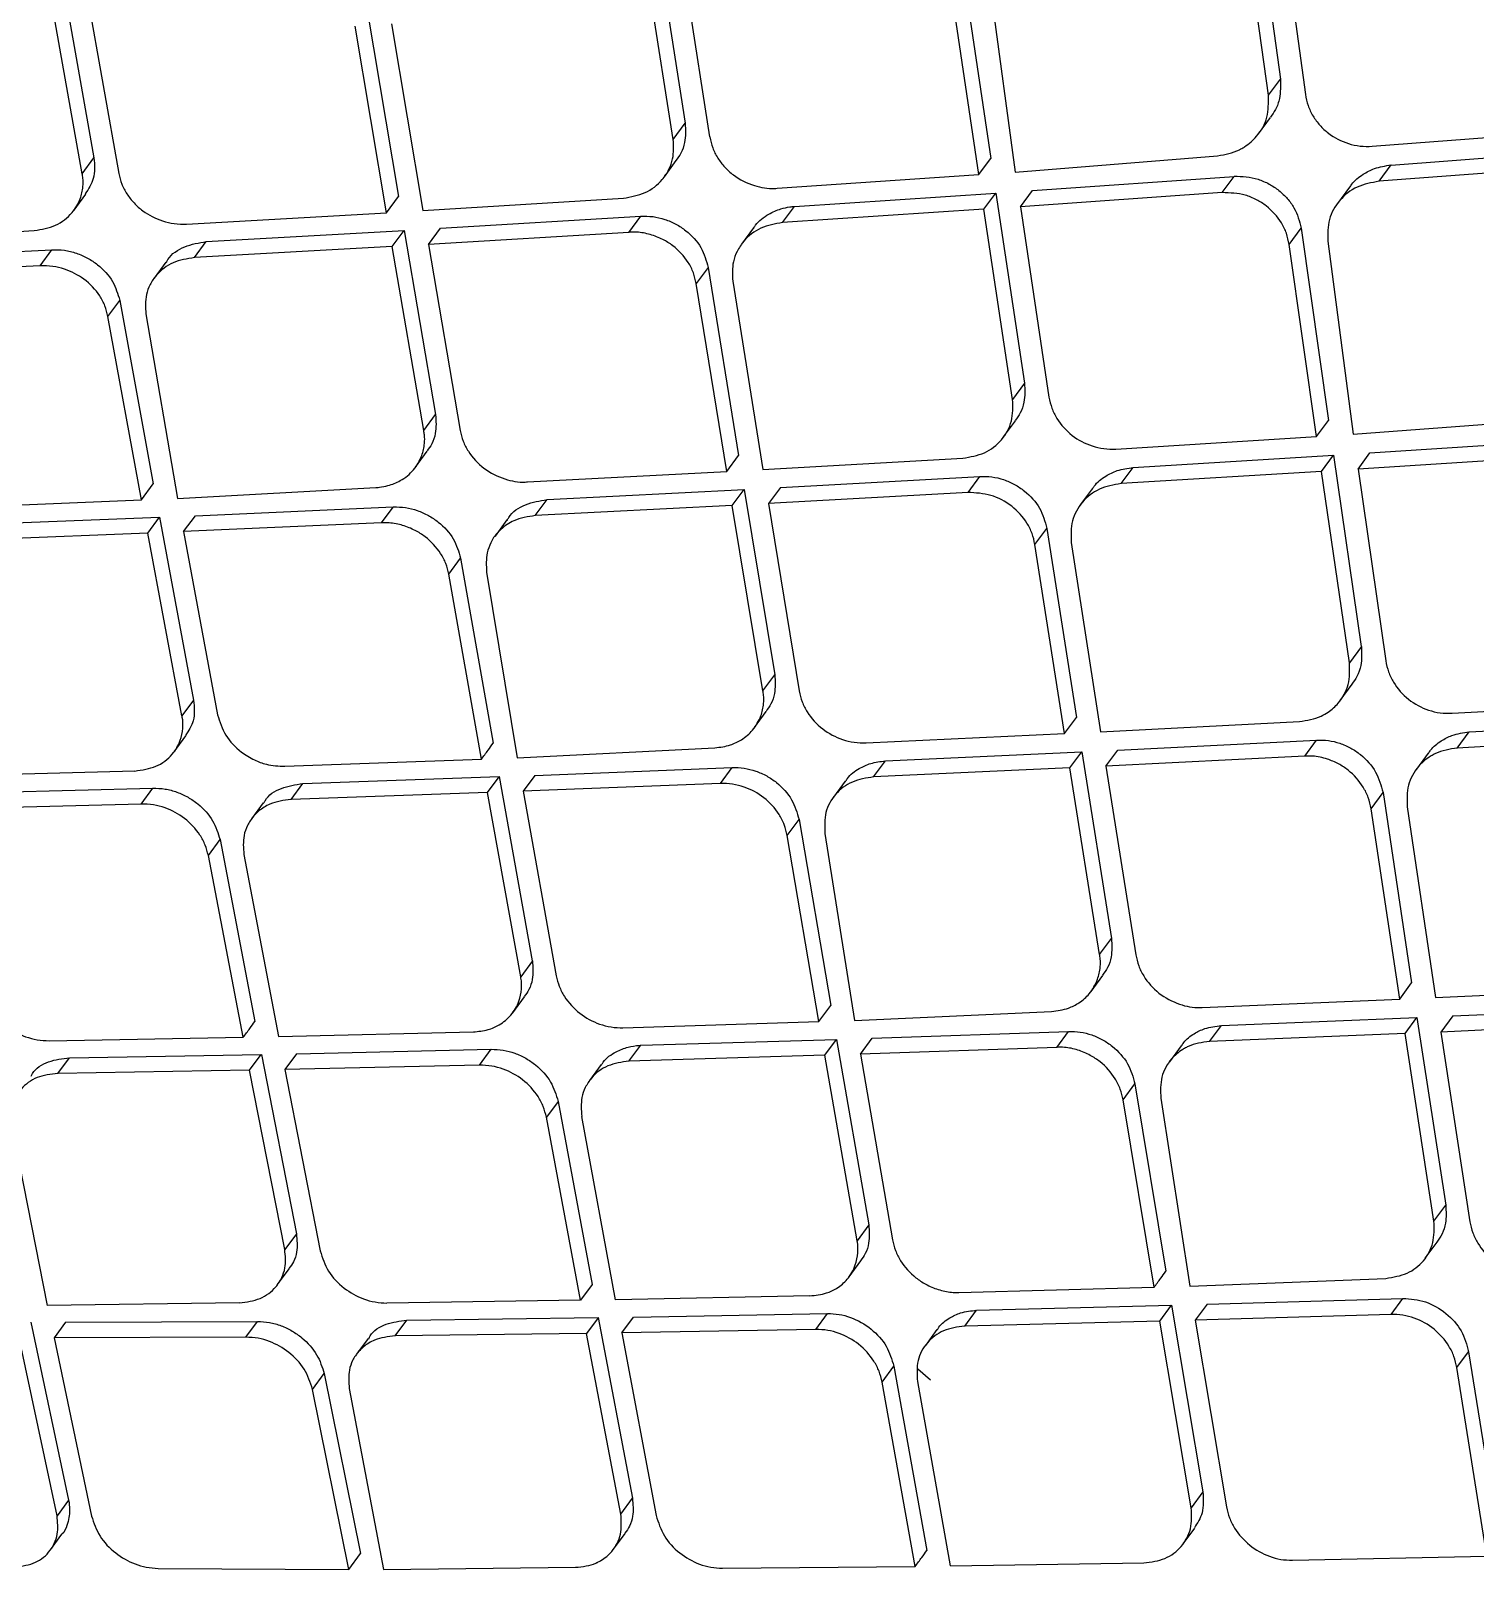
# Model space of a CAD drawing. Extents: x 832 to 912, y 781 to 934.
# Drawn here: x 897.055 to 898.259, y 878.246 to 879.532 of the extents above; entities that cross this region are included whole.
import ezdxf

# ---------------------------------------------------------------- set-up
doc = ezdxf.new("R2010")
doc.units = 0
doc.header["$MEASUREMENT"] = 0
doc.layers.add('1', color=4, linetype='Continuous')

# ---------------------------------------------------------------- blocks, each defined once
blk = doc.blocks.new('2026 SOVEREIGN HL')
at = {"layer": '1', "color": 3, "linetype": 'Continuous', "lineweight": 25}
for p, q in [((66.3458, 82.5562), (66.3677, 82.3967)), ((66.3577, 82.3831), (66.3358, 82.5425)), ((66.3666, 82.5451), (66.3886, 82.3839)), ((65.8468, 82.5174), (65.8715, 82.3598)), ((65.892, 82.3484), (65.8675, 82.5061)), ((65.8615, 82.3464), (65.8368, 82.5039)), ((65.3514, 82.4835), (65.3785, 82.3311)), ((66.1027, 82.4897), (66.1262, 82.3305)), ((66.1249, 82.479), (66.1467, 82.3191)), ((65.3687, 82.3177), (65.3415, 82.4701)), ((65.3719, 82.472), (65.3992, 82.3179)), ((66.1162, 82.317), (66.0927, 82.4761)), ((65.6062, 82.4542), (65.6323, 82.2987)), ((65.6224, 82.2853), (65.5963, 82.4408)), ((65.6267, 82.4428), (65.6527, 82.2871)), ((66.3577, 82.3831), (66.3677, 82.3967)), ((66.3496, 82.3511), (66.3596, 82.3647)), ((65.8615, 82.3464), (65.8715, 82.3598)), ((66.4443, 82.3406), (66.6134, 82.3535)), ((66.46, 82.325), (66.6273, 82.3376)), ((65.3687, 82.3177), (65.3785, 82.3311)), ((65.8541, 82.3152), (65.864, 82.3287)), ((66.1467, 82.3191), (66.3154, 82.3327)), ((66.45, 82.3115), (66.46, 82.3251)), ((66.6173, 82.324), (66.45, 82.3115)), ((65.9482, 82.3057), (66.1162, 82.317)), ((66.161, 82.3038), (66.3293, 82.3155)), ((66.3193, 82.302), (66.3293, 82.3155)), ((65.3619, 82.2874), (65.3717, 82.3008)), ((65.6224, 82.2853), (65.6323, 82.2987)), ((65.9626, 82.2905), (66.1305, 82.3017)), ((66.1205, 82.2882), (66.1304, 82.3017)), ((66.1305, 82.3017), (66.1544, 82.1432)), ((66.151, 82.2903), (66.161, 82.3038)), ((66.3193, 82.302), (66.151, 82.2903)), ((66.4253, 82.3065), (66.4153, 82.2929)), ((65.4557, 82.2757), (65.6224, 82.2853)), ((65.6527, 82.2871), (65.8199, 82.2974)), ((65.9527, 82.2771), (65.9626, 82.2905)), ((66.1205, 82.2882), (65.9527, 82.2771)), ((66.1445, 82.1297), (66.1205, 82.2882)), ((66.151, 82.2903), (66.1748, 82.1316)), ((65.6674, 82.2723), (65.8344, 82.2824)), ((65.8245, 82.2689), (65.8344, 82.2824)), ((65.9284, 82.2727), (65.9185, 82.2592)), ((65.1628, 82.2606), (65.3287, 82.2704)), ((65.4623, 82.2479), (65.4721, 82.2612)), ((65.4721, 82.2612), (65.6371, 82.2705)), ((65.6272, 82.2571), (65.6371, 82.2705)), ((65.6371, 82.2705), (65.6634, 82.117)), ((65.6575, 82.2589), (65.6674, 82.2723)), ((65.8245, 82.2689), (65.6575, 82.2589)), ((66.3751, 82.2587), (66.3851, 82.2723)), ((66.3851, 82.2723), (66.4079, 82.1122)), ((66.4072, 82.2615), (66.4283, 82.1006)), ((65.1779, 82.2464), (65.3435, 82.2544)), ((65.3336, 82.2411), (65.3435, 82.2544)), ((65.6272, 82.2571), (65.4623, 82.2479)), ((65.6535, 82.1037), (65.6272, 82.2571)), ((65.6575, 82.2589), (65.6839, 82.1037)), ((66.3979, 82.0987), (66.3751, 82.2587)), ((65.3336, 82.2411), (65.1681, 82.2331)), ((65.4385, 82.2441), (65.4287, 82.2308)), ((65.8906, 82.2396), (65.8807, 82.2262)), ((65.8906, 82.2396), (65.916, 82.083)), ((65.9061, 82.0697), (65.8807, 82.2262)), ((65.9111, 82.2281), (65.9363, 82.0713)), ((65.3902, 82.1989), (65.4, 82.2122)), ((65.4, 82.2122), (65.428, 82.0592)), ((65.4182, 82.0459), (65.3902, 82.1989)), ((65.4218, 82.2009), (65.4481, 82.0472)), ((66.1544, 82.1432), (66.1445, 82.1297)), ((65.6535, 82.1037), (65.6634, 82.117)), ((66.1369, 82.0984), (66.1469, 82.1119)), ((66.3979, 82.0987), (66.4079, 82.1122)), ((66.4283, 82.1006), (66.5963, 82.1132)), ((66.2306, 82.0883), (66.3979, 82.0987)), ((66.4424, 82.0851), (66.61, 82.0959)), ((65.6466, 82.0732), (65.6564, 82.0865)), ((65.9061, 82.0697), (65.916, 82.083)), ((65.9363, 82.0713), (66.1029, 82.0807)), ((66.2449, 82.073), (66.412, 82.0832)), ((66.4021, 82.0697), (66.412, 82.0832)), ((66.412, 82.0832), (66.4352, 81.9237)), ((66.4325, 82.0716), (66.4424, 82.0851)), ((66.6001, 82.0824), (66.4325, 82.0716)), ((65.7401, 82.061), (65.9061, 82.0697)), ((66.2349, 82.0595), (66.2449, 82.073)), ((66.4021, 82.0697), (66.2349, 82.0595)), ((66.4253, 81.9102), (66.4021, 82.0697)), ((66.4325, 82.0716), (66.4556, 81.9119)), ((65.4182, 82.0459), (65.428, 82.0592)), ((65.4482, 82.0472), (65.6135, 82.0562)), ((65.7563, 82.0462), (65.9206, 82.0546)), ((65.9107, 82.0413), (65.9206, 82.0546)), ((65.9206, 82.0546), (65.9461, 81.9001)), ((65.9508, 82.0563), (65.9409, 82.0429)), ((65.9508, 82.0563), (66.1172, 82.0655)), ((66.1073, 82.0521), (66.1172, 82.0655)), ((66.2107, 82.0552), (66.2008, 82.0418)), ((65.2537, 82.0393), (65.4182, 82.0459)), ((65.7465, 82.0329), (65.7563, 82.0462)), ((65.9107, 82.0413), (65.7465, 82.0329)), ((65.9363, 81.8868), (65.9107, 82.0413)), ((66.1073, 82.0521), (65.9409, 82.0429)), ((65.9409, 82.0429), (65.9666, 81.8867)), ((65.2688, 82.0251), (65.4332, 82.0315)), ((65.4234, 82.0182), (65.4331, 82.0315)), ((65.4332, 82.0315), (65.4616, 81.8791)), ((65.4533, 82.0195), (65.4631, 82.0327)), ((65.4631, 82.0327), (65.6281, 82.0401)), ((65.6182, 82.0267), (65.6281, 82.04)), ((65.7227, 82.0292), (65.7129, 82.0158)), ((65.4233, 82.0182), (65.259, 82.0118)), ((65.4518, 81.8659), (65.4233, 82.0182)), ((65.6182, 82.0267), (65.4533, 82.0195)), ((65.4533, 82.0195), (65.4816, 81.8669)), ((66.1631, 82.0088), (66.173, 82.0222)), ((66.173, 82.0222), (66.1976, 81.8646)), ((66.1877, 81.8512), (66.1631, 82.0088)), ((66.1933, 82.0105), (66.2178, 81.8527)), ((65.6744, 81.984), (65.6842, 81.9973)), ((65.6842, 81.9973), (65.7114, 81.8432)), ((65.7016, 81.8299), (65.6744, 81.984)), ((65.7059, 81.9858), (65.7314, 81.8311)), ((66.4353, 81.9237), (66.4253, 81.9102)), ((65.9363, 81.8868), (65.9461, 81.9001)), ((66.4177, 81.8788), (66.4276, 81.8923)), ((65.4616, 81.8791), (65.4518, 81.8659)), ((66.5109, 81.8681), (66.6775, 81.8776)), ((65.9293, 81.8562), (65.9391, 81.8695)), ((66.1877, 81.8512), (66.1976, 81.8646)), ((66.2178, 81.8527), (66.3837, 81.8612)), ((66.5251, 81.8526), (66.6915, 81.8619)), ((65.4454, 81.8361), (65.4552, 81.8493)), ((66.0223, 81.8434), (66.1877, 81.8512)), ((66.5151, 81.8391), (66.5251, 81.8526)), ((66.6816, 81.8484), (66.5151, 81.8391)), ((65.7315, 81.8311), (65.8962, 81.8393)), ((66.0384, 81.8284), (66.2021, 81.836)), ((66.1922, 81.8226), (66.2021, 81.836)), ((66.2021, 81.836), (66.2269, 81.6805)), ((66.2223, 81.8241), (66.2321, 81.8375)), ((66.2322, 81.8375), (66.3979, 81.8458)), ((66.388, 81.8324), (66.3979, 81.8458)), ((65.5376, 81.824), (65.7016, 81.8299)), ((65.7462, 81.8164), (65.9106, 81.8229)), ((65.9008, 81.8096), (65.9106, 81.8229)), ((66.0286, 81.8151), (66.0384, 81.8284)), ((66.1922, 81.8226), (66.0286, 81.8151)), ((66.217, 81.6672), (66.1922, 81.8226)), ((66.388, 81.8324), (66.2223, 81.8241)), ((66.2223, 81.8241), (66.2472, 81.6669)), ((66.491, 81.8349), (66.4811, 81.8215)), ((65.4125, 81.82), (65.2496, 81.8155)), ((65.5428, 81.7963), (65.5526, 81.8096)), ((65.5526, 81.8096), (65.7164, 81.8153)), ((65.7066, 81.802), (65.7164, 81.8152)), ((65.7164, 81.8153), (65.744, 81.6618)), ((65.7462, 81.8164), (65.7364, 81.8031)), ((65.9008, 81.8096), (65.7364, 81.8031)), ((66.0049, 81.8115), (65.9951, 81.7982)), ((65.2648, 81.8014), (65.4276, 81.8057)), ((65.4178, 81.7925), (65.4276, 81.8057)), ((65.7066, 81.802), (65.5428, 81.7963)), ((65.7343, 81.6485), (65.7066, 81.802)), ((65.7364, 81.8031), (65.7639, 81.6494)), ((66.4434, 81.7886), (66.4533, 81.802)), ((66.4533, 81.802), (66.4771, 81.6434)), ((65.4178, 81.7925), (65.255, 81.7882)), ((65.5196, 81.7934), (65.5099, 81.7802)), ((66.4673, 81.63), (66.4434, 81.7886)), ((66.4735, 81.7901), (66.4972, 81.6313)), ((65.9566, 81.7663), (65.9664, 81.7796)), ((65.9664, 81.7796), (65.9928, 81.6245)), ((65.4739, 81.7496), (65.4836, 81.7628)), ((65.4836, 81.7628), (65.5127, 81.6113)), ((65.983, 81.6112), (65.9566, 81.7663)), ((65.988, 81.768), (66.0127, 81.6122)), ((65.503, 81.5981), (65.4739, 81.7496)), ((65.5035, 81.7504), (65.5324, 81.5987)), ((66.217, 81.6672), (66.2269, 81.6805)), ((65.7441, 81.6618), (65.7343, 81.6485)), ((66.2099, 81.6364), (66.2197, 81.6497)), ((66.4673, 81.63), (66.4771, 81.6434)), ((65.7277, 81.6186), (65.7375, 81.6318)), ((66.3025, 81.623), (66.4673, 81.63)), ((66.4972, 81.6313), (66.6625, 81.6389)), ((65.983, 81.6112), (65.9928, 81.6245)), ((66.0127, 81.6122), (66.1769, 81.6196)), ((66.5115, 81.6159), (66.6766, 81.6233)), ((65.8196, 81.606), (65.983, 81.6112)), ((66.3086, 81.5946), (66.3185, 81.6079)), ((66.3185, 81.6079), (66.4815, 81.6146)), ((66.4717, 81.6013), (66.4815, 81.6146)), ((66.4815, 81.6146), (66.5056, 81.4582)), ((66.5115, 81.6159), (66.5016, 81.6025)), ((66.6667, 81.6099), (66.5016, 81.6025)), ((65.3412, 81.5952), (65.503, 81.5981)), ((65.5324, 81.5987), (65.6949, 81.6026)), ((65.8246, 81.5782), (65.8344, 81.5914)), ((65.8344, 81.5914), (65.9977, 81.5963)), ((65.9879, 81.5831), (65.9977, 81.5963)), ((65.9977, 81.5963), (66.0246, 81.4418)), ((66.0176, 81.584), (66.0274, 81.5973)), ((66.0274, 81.5973), (66.1912, 81.603)), ((66.1814, 81.5897), (66.1912, 81.603)), ((66.285, 81.591), (66.2752, 81.5777)), ((66.4717, 81.6013), (66.3086, 81.5946)), ((66.4958, 81.4448), (66.4717, 81.6013)), ((66.5016, 81.6025), (66.5258, 81.4444)), ((65.3483, 81.568), (65.358, 81.5811)), ((65.358, 81.5811), (65.5181, 81.5838)), ((65.5083, 81.5706), (65.518, 81.5838)), ((65.5181, 81.5838), (65.5473, 81.4344)), ((65.5475, 81.5844), (65.5377, 81.5712)), ((65.5475, 81.5844), (65.7098, 81.5881)), ((65.7, 81.5749), (65.7098, 81.5881)), ((65.9879, 81.5831), (65.8246, 81.5781)), ((66.0148, 81.4286), (65.9879, 81.5831)), ((66.1814, 81.5897), (66.0176, 81.584)), ((66.0176, 81.584), (66.0443, 81.4293)), ((65.5083, 81.5706), (65.3483, 81.568)), ((65.5376, 81.4212), (65.5083, 81.5706)), ((65.7, 81.5749), (65.5377, 81.5712)), ((65.5377, 81.5712), (65.5671, 81.4201)), ((65.8015, 81.5753), (65.7917, 81.562)), ((66.2367, 81.5459), (66.2465, 81.5592)), ((66.2465, 81.5592), (66.2723, 81.4031)), ((65.7655, 81.5447), (65.7557, 81.5314)), ((65.7655, 81.5447), (65.7938, 81.3921)), ((66.2625, 81.3898), (66.2367, 81.5459)), ((66.268, 81.5474), (66.2921, 81.3906)), ((65.7841, 81.3789), (65.7557, 81.5314)), ((65.8134, 81.3794), (65.7852, 81.5322)), ((65.3101, 81.5242), (65.3395, 81.3746)), ((66.4958, 81.4448), (66.5056, 81.4582)), ((66.0246, 81.4418), (66.0148, 81.4286)), ((65.5473, 81.4344), (65.5376, 81.4212)), ((66.4885, 81.4139), (66.4984, 81.4273)), ((66.0082, 81.3985), (66.0179, 81.4118)), ((65.5316, 81.392), (65.5413, 81.4052)), ((65.7938, 81.3921), (65.7841, 81.3789)), ((66.0996, 81.3854), (66.2625, 81.3898)), ((66.2921, 81.3906), (66.4557, 81.3972)), ((65.4999, 81.3769), (65.3395, 81.3746)), ((65.7841, 81.3789), (65.6228, 81.3766)), ((65.9754, 81.3826), (65.8134, 81.3794)), ((66.1143, 81.3706), (66.277, 81.3748)), ((66.2672, 81.3615), (66.277, 81.3748)), ((66.277, 81.3748), (66.3032, 81.2193)), ((66.3066, 81.3756), (66.2968, 81.3623)), ((66.3066, 81.3756), (66.4698, 81.3805)), ((66.46, 81.3672), (66.4698, 81.3805)), ((65.3259, 81.3607), (65.3574, 81.2124)), ((65.3549, 81.3607), (65.3452, 81.3476)), ((65.3549, 81.3607), (65.5149, 81.3613)), ((65.5052, 81.3482), (65.5149, 81.3613)), ((65.6297, 81.3492), (65.6394, 81.3624)), ((65.6394, 81.3624), (65.799, 81.3645)), ((65.799, 81.3644), (65.7892, 81.3513)), ((65.799, 81.3645), (65.8275, 81.214)), ((65.8186, 81.3517), (65.8283, 81.3649)), ((65.8283, 81.3649), (65.9901, 81.3679)), ((65.9804, 81.3547), (65.9901, 81.3679)), ((66.1045, 81.3574), (66.1143, 81.3706)), ((66.2672, 81.3615), (66.1045, 81.3574)), ((66.2934, 81.2061), (66.2672, 81.3615)), ((66.46, 81.3672), (66.2968, 81.3623)), ((66.2968, 81.3623), (66.3228, 81.2067)), ((65.3477, 81.1993), (65.3162, 81.3476)), ((65.5052, 81.3482), (65.3452, 81.3476)), ((65.3452, 81.3476), (65.3765, 81.1991)), ((65.6072, 81.3472), (65.5974, 81.334)), ((65.7892, 81.3513), (65.6297, 81.3492)), ((65.8178, 81.2008), (65.7892, 81.3513)), ((65.9804, 81.3547), (65.8186, 81.3517)), ((65.8186, 81.3517), (65.8472, 81.1996)), ((66.0814, 81.3546), (66.0717, 81.3413)), ((66.5149, 81.3228), (66.5247, 81.3361)), ((66.5247, 81.3361), (66.5498, 81.1791)), ((66.0357, 81.3107), (66.0454, 81.3239)), ((66.0454, 81.324), (66.073, 81.1704)), ((66.0759, 81.3123), (66.0654, 81.3216)), ((66.54, 81.1658), (66.5149, 81.3228)), ((65.5608, 81.3046), (65.5705, 81.3178)), ((65.5705, 81.3178), (65.6008, 81.1679)), ((66.0633, 81.1572), (66.0357, 81.3107)), ((66.0651, 81.3113), (66.0925, 81.1576)), ((65.5911, 81.1547), (65.5608, 81.3046)), ((65.5914, 81.3053), (65.62, 81.1547)), ((66.3032, 81.2193), (66.2934, 81.2061)), ((65.3574, 81.2124), (65.3477, 81.1993)), ((65.8178, 81.2008), (65.8275, 81.214)), ((65.3422, 81.1709), (65.3518, 81.1839)), ((65.8117, 81.1715), (65.8214, 81.1846)), ((66.2867, 81.1759), (66.2964, 81.1891)), ((65.5911, 81.1547), (65.6008, 81.1679)), ((65.432, 81.1555), (65.5911, 81.1547)), ((65.62, 81.1547), (65.78, 81.1564)), ((65.9025, 81.1557), (66.0633, 81.1572)), ((66.0926, 81.1576), (66.2539, 81.16)), ((66.3778, 81.1623), (66.54, 81.1658))]:
    blk.add_line(p, q, dxfattribs=at)
at = {"layer": '1', "color": 3, "linetype": 'Continuous', "lineweight": 25, "flags": 128}
blk.add_lwpolyline([(66.1162, 82.317), (66.1218, 82.3246), (66.1262, 82.3305)], dxfattribs=at)
at = {"layer": '1', "color": 3, "linetype": 'Continuous', "lineweight": 25}
for points, knots in [([(72.0225, 81.3356), (71.9676, 81.4081), (71.8657, 81.5427), (71.7201, 81.7262), (71.5966, 81.8783), (71.4942, 82.0017), (71.3249, 82.2023), (70.985, 82.5905), (70.4701, 83.1319), (69.8518, 83.7189), (69.2624, 84.2273), (68.6837, 84.684), (68.1205, 85.0927), (67.6494, 85.4062), (67.2813, 85.636), (67.0299, 85.7869), (66.8313, 85.9017), (66.6752, 85.9894), (66.5445, 86.0616), (66.3825, 86.1489), (66.1886, 86.2504), (65.9619, 86.3657), (65.7985, 86.4444), (65.7113, 86.4864)], [0, 0, 0, 0, 0.033203, 0.061622, 0.085457, 0.10469, 0.120113, 0.181265, 0.29293, 0.39255, 0.492182, 0.576755, 0.661373, 0.745915, 0.78311, 0.819609, 0.85283, 0.866766, 0.884898, 0.907264, 0.933868, 0.964715, 1, 1, 1, 1]), ([(65.6779, 86.4083), (65.9228, 86.2873), (66.4119, 86.0456), (67.1217, 85.6384), (67.8121, 85.1998), (68.4808, 84.7278), (69.0908, 84.2531), (69.6452, 83.783), (70.1473, 83.3224), (70.6314, 82.8419), (71.0955, 82.3413), (71.5413, 81.8236), (71.8195, 81.4633), (71.9586, 81.283)], [0, 0, 0, 0, 0.100069, 0.199912, 0.299747, 0.399786, 0.499826, 0.583023, 0.66622, 0.749552, 0.833045, 0.916507, 1, 1, 1, 1]), ([(65.5304, 85.7529), (65.7615, 85.6506), (66.2239, 85.446), (66.8968, 85.0959), (67.549, 84.7121), (68.1754, 84.2924), (68.7748, 83.8381), (69.3443, 83.3454), (69.8851, 82.8172), (70.3955, 82.2566), (70.878, 81.6702), (71.1725, 81.2589), (71.3199, 81.0533)], [0, 0, 0, 0, 0.100262, 0.200594, 0.300842, 0.400493, 0.499762, 0.599107, 0.699009, 0.799378, 0.89967, 1, 1, 1, 1]), ([(65.474, 85.1779), (65.4888, 85.1713), (65.5277, 85.1541), (65.5986, 85.1228), (65.6809, 85.0865), (65.7614, 85.0504), (65.83, 85.0191), (65.8948, 84.9888), (65.96, 84.9577), (66.078, 84.9007), (66.2452, 84.8176), (66.5155, 84.6772), (66.8377, 84.499), (67.2302, 84.2645), (67.635, 84.0024), (68.048, 83.7089), (68.4816, 83.3709), (68.934, 82.9798), (69.3999, 82.5304), (69.794, 82.1079), (70.1234, 81.7241), (70.3236, 81.4749), (70.4509, 81.31), (70.5097, 81.2328), (70.5681, 81.1547), (70.6242, 81.0787), (70.6812, 81.0002), (70.7362, 80.9226), (70.7743, 80.8687), (70.7919, 80.8437)], [0, 0, 0, 0, 0.0070152, 0.0183636, 0.033423, 0.0458503, 0.0564362, 0.0659722, 0.0767348, 0.0876128, 0.1225499, 0.1573384, 0.2190687, 0.2814672, 0.3546837, 0.4272196, 0.5001154, 0.5918222, 0.6850475, 0.7791456, 0.8408839, 0.9031277, 0.9169637, 0.9307216, 0.9450038, 0.9589914, 0.971501, 0.9868277, 1, 1, 1, 1]), ([(65.4668, 85.1624), (65.6788, 85.0677), (66.1027, 84.8784), (66.7183, 84.5522), (67.3155, 84.1964), (67.8904, 83.8089), (68.4389, 83.3883), (68.9609, 82.9354), (69.4568, 82.4506), (69.9258, 81.9368), (70.3703, 81.3995), (70.6419, 81.0224), (70.7778, 80.8338)], [0, 0, 0, 0, 0.100345, 0.2005899, 0.3009059, 0.4007551, 0.5000921, 0.5993814, 0.6990683, 0.7993487, 0.8996589, 1, 1, 1, 1]), ([(65.3862, 84.3949), (65.6142, 84.2867), (66.0703, 84.0704), (66.7267, 83.692), (67.3592, 83.2754), (67.9625, 82.8167), (68.5331, 82.3177), (69.0688, 81.7813), (69.5722, 81.2139), (69.8766, 80.8106), (70.0288, 80.609)], [0, 0, 0, 0, 0.125001, 0.250001, 0.375003, 0.499997, 0.624991, 0.749994, 0.874996, 1, 1, 1, 1]), ([(61.3533, 82.7876), (61.4809, 82.6836), (61.7413, 82.4714), (62.1237, 82.1604), (62.4895, 81.8632), (62.8226, 81.5926), (63.1215, 81.3499), (63.3865, 81.1347), (63.6181, 80.9467), (63.818, 80.7843), (64.0052, 80.6322), (64.1895, 80.4824), (64.3846, 80.3237), (64.5854, 80.1603), (64.7957, 79.9891), (65.0202, 79.8062), (65.2592, 79.6114), (65.5153, 79.4025), (65.7928, 79.1761), (66.1009, 78.9244), (66.4468, 78.6418), (66.8224, 78.3345), (67.2266, 78.0038), (67.6579, 77.651), (68.1234, 77.2704), (68.6072, 76.8749), (68.9361, 76.6068), (69.0982, 76.4746)], [0, 0, 0, 0, 0.049445, 0.100866, 0.148055, 0.191016, 0.22976, 0.263698, 0.293563, 0.319356, 0.341079, 0.366002, 0.390687, 0.416599, 0.443737, 0.472101, 0.503524, 0.536326, 0.571311, 0.611051, 0.655739, 0.705377, 0.75672, 0.812473, 0.872625, 0.937195, 1, 1, 1, 1]), ([(66.3677, 82.3967), (66.3678, 82.3912), (66.3681, 82.3824), (66.3643, 82.3717), (66.3609, 82.367), (66.3594, 82.3649)], [0, 0, 0, 0, 0.477084, 0.766601, 1, 1, 1, 1]), ([(66.3154, 82.3327), (66.3218, 82.3338), (66.3282, 82.3349), (66.3337, 82.3378), (66.3342, 82.338), (66.3356, 82.3388), (66.3408, 82.3419), (66.3496, 82.3496), (66.358, 82.3644), (66.3578, 82.3769), (66.3577, 82.3831)], [0, 0, 0, 0, 0.248907, 0.251189, 0.255279, 0.268826, 0.317359, 0.499744, 0.750563, 1, 1, 1, 1]), ([(66.3886, 82.3839), (66.3892, 82.3807), (66.3904, 82.3745), (66.3947, 82.3658), (66.4004, 82.358), (66.4098, 82.3493), (66.4215, 82.3433), (66.4343, 82.3404), (66.4409, 82.3405), (66.4443, 82.3406)], [0, 0, 0, 0, 0.129, 0.255347, 0.379283, 0.5013, 0.73987, 0.867253, 1, 1, 1, 1]), ([(65.8715, 82.3598), (65.8717, 82.3544), (65.8721, 82.3457), (65.8685, 82.3353), (65.8652, 82.3308), (65.8638, 82.3288)], [0, 0, 0, 0, 0.4856777, 0.7723464, 1, 1, 1, 1]), ([(65.8199, 82.2974), (65.8262, 82.2985), (65.8387, 82.3007), (65.8512, 82.3106), (65.8581, 82.321), (65.8622, 82.3322), (65.8618, 82.3409), (65.8615, 82.3464)], [0, 0, 0, 0, 0.248983, 0.498639, 0.643792, 0.775865, 1, 1, 1, 1]), ([(65.892, 82.3484), (65.8927, 82.3454), (65.894, 82.3393), (65.8984, 82.3307), (65.9042, 82.3231), (65.9139, 82.3143), (65.9282, 82.3073), (65.9411, 82.305), (65.9475, 82.3056), (65.9482, 82.3057)], [0, 0, 0, 0, 0.127642, 0.253675, 0.378365, 0.501631, 0.750818, 0.970868, 1, 1, 1, 1]), ([(65.3785, 82.3311), (65.379, 82.3251), (65.3798, 82.3141), (65.374, 82.3051), (65.3713, 82.301)], [0, 0, 0, 0, 0.5411584, 1, 1, 1, 1]), ([(66.4255, 82.3063), (66.4261, 82.3072), (66.4289, 82.3117), (66.4359, 82.3171), (66.4469, 82.323), (66.4552, 82.3243), (66.46, 82.3251)], [0, 0, 0, 0, 0.082211, 0.399446, 0.658414, 1, 1, 1, 1]), ([(65.3287, 82.2704), (65.3349, 82.2715), (65.3472, 82.2736), (65.3602, 82.2839), (65.3672, 82.2957), (65.3695, 82.3058), (65.3696, 82.3131), (65.3689, 82.3165), (65.3687, 82.3177)], [0, 0, 0, 0, 0.249286, 0.498347, 0.695538, 0.844869, 0.946291, 1, 1, 1, 1]), ([(65.3992, 82.3179), (65.3999, 82.315), (65.4013, 82.3091), (65.4058, 82.3008), (65.4117, 82.2932), (65.4212, 82.2848), (65.4329, 82.2788), (65.4456, 82.2758), (65.4523, 82.2757), (65.4557, 82.2757)], [0, 0, 0, 0, 0.125688, 0.250941, 0.376021, 0.501081, 0.735998, 0.86444, 1, 1, 1, 1]), ([(66.3293, 82.3156), (66.3326, 82.3156), (66.3393, 82.3157), (66.3491, 82.3134), (66.3584, 82.3095), (66.3667, 82.304), (66.3737, 82.2973), (66.3813, 82.287), (66.3836, 82.2782), (66.3851, 82.2723)], [0, 0, 0, 0, 0.130655, 0.259189, 0.385894, 0.511021, 0.63484, 0.757613, 1, 1, 1, 1]), ([(66.45, 82.3115), (66.4437, 82.3103), (66.431, 82.308), (66.4164, 82.2962), (66.4071, 82.2801), (66.4072, 82.2677), (66.4072, 82.2615)], [0, 0, 0, 0, 0.249225, 0.499449, 0.750408, 1, 1, 1, 1]), ([(66.3751, 82.2587), (66.3744, 82.2619), (66.3732, 82.2681), (66.3675, 82.2796), (66.3588, 82.2894), (66.3478, 82.2964), (66.3355, 82.3015), (66.3258, 82.3018), (66.3193, 82.302)], [0, 0, 0, 0, 0.129876, 0.256609, 0.500628, 0.623815, 0.750246, 1, 1, 1, 1]), ([(65.9286, 82.2725), (65.9291, 82.2733), (65.9322, 82.2781), (65.9399, 82.2839), (65.95, 82.2884), (65.9575, 82.2901), (65.9613, 82.2904), (65.9626, 82.2905)], [0, 0, 0, 0, 0.0748512, 0.4441459, 0.7216845, 0.9070731, 1, 1, 1, 1]), ([(65.8344, 82.2824), (65.8378, 82.2824), (65.8446, 82.2824), (65.8545, 82.28), (65.8638, 82.276), (65.8748, 82.2688), (65.8858, 82.2568), (65.889, 82.2453), (65.8906, 82.2396)], [0, 0, 0, 0, 0.133372, 0.264058, 0.392243, 0.518117, 0.762458, 1, 1, 1, 1]), ([(65.9527, 82.2771), (65.9464, 82.276), (65.9339, 82.2738), (65.9214, 82.2638), (65.9146, 82.2535), (65.9104, 82.2424), (65.9108, 82.2336), (65.9111, 82.2281)], [0, 0, 0, 0, 0.249093, 0.498742, 0.642408, 0.77397, 1, 1, 1, 1]), ([(65.4389, 82.2439), (65.4393, 82.2447), (65.4423, 82.2506), (65.4538, 82.258), (65.466, 82.2602), (65.4721, 82.2612)], [0, 0, 0, 0, 0.0729877, 0.5371013, 1, 1, 1, 1]), ([(65.8807, 82.2262), (65.88, 82.2293), (65.8787, 82.2353), (65.8729, 82.2466), (65.864, 82.2563), (65.8525, 82.2635), (65.8423, 82.2674), (65.8327, 82.2693), (65.8267, 82.269), (65.8245, 82.269)], [0, 0, 0, 0, 0.128328, 0.254505, 0.500019, 0.6239, 0.767118, 0.913587, 1, 1, 1, 1]), ([(65.3435, 82.2544), (65.3469, 82.2544), (65.3538, 82.2544), (65.3639, 82.2518), (65.3733, 82.2477), (65.3842, 82.2404), (65.3951, 82.2286), (65.3984, 82.2176), (65.4, 82.2122)], [0, 0, 0, 0, 0.137087, 0.270581, 0.400537, 0.527146, 0.769489, 1, 1, 1, 1]), ([(65.4623, 82.2479), (65.4561, 82.2469), (65.4438, 82.2449), (65.4317, 82.2354), (65.4251, 82.2257), (65.421, 82.2149), (65.4215, 82.2064), (65.4218, 82.2009)], [0, 0, 0, 0, 0.249365, 0.498905, 0.638629, 0.768852, 1, 1, 1, 1]), ([(65.3902, 82.1989), (65.3894, 82.2018), (65.388, 82.2077), (65.3821, 82.2188), (65.3711, 82.2305), (65.3566, 82.2379), (65.3439, 82.241), (65.3371, 82.2411), (65.3336, 82.2411)], [0, 0, 0, 0, 0.126758, 0.252482, 0.500316, 0.732684, 0.862042, 1, 1, 1, 1]), ([(66.1544, 82.1432), (66.1546, 82.1378), (66.155, 82.1292), (66.1514, 82.1187), (66.1481, 82.1141), (66.1466, 82.112)], [0, 0, 0, 0, 0.477161, 0.765173, 1, 1, 1, 1]), ([(66.1748, 82.1316), (66.1755, 82.1285), (66.1768, 82.1224), (66.1825, 82.111), (66.1933, 82.0989), (66.2079, 82.0913), (66.2206, 82.0883), (66.2272, 82.0883), (66.2306, 82.0883)], [0, 0, 0, 0, 0.128551, 0.254868, 0.500509, 0.739472, 0.867075, 1, 1, 1, 1]), ([(66.1029, 82.0807), (66.1091, 82.0818), (66.1217, 82.0839), (66.136, 82.0954), (66.145, 82.1113), (66.1447, 82.1236), (66.1445, 82.1297)], [0, 0, 0, 0, 0.249379, 0.499466, 0.75021, 1, 1, 1, 1]), ([(65.6634, 82.117), (65.6637, 82.1116), (65.6642, 82.1032), (65.6608, 82.093), (65.6576, 82.0886), (65.6562, 82.0867)], [0, 0, 0, 0, 0.4870292, 0.7705594, 1, 1, 1, 1]), ([(65.6135, 82.0562), (65.6136, 82.0562), (65.614, 82.0563), (65.615, 82.0563), (65.6183, 82.0567), (65.6251, 82.058), (65.6353, 82.0621), (65.6455, 82.0704), (65.652, 82.0816), (65.6542, 82.0918), (65.6544, 82.099), (65.6537, 82.1025), (65.6535, 82.1037)], [0, 0, 0, 0, 0.005027, 0.013556, 0.041117, 0.138187, 0.291017, 0.499308, 0.697717, 0.847356, 0.948054, 1, 1, 1, 1]), ([(65.6839, 82.1037), (65.6846, 82.1007), (65.686, 82.0948), (65.6918, 82.0836), (65.703, 82.0714), (65.7203, 82.0628), (65.733, 82.0604), (65.7394, 82.0609), (65.7401, 82.0609)], [0, 0, 0, 0, 0.127006, 0.25298, 0.500829, 0.750393, 0.973471, 1, 1, 1, 1]), ([(66.211, 82.055), (66.2115, 82.0558), (66.2142, 82.0602), (66.2213, 82.0656), (66.2322, 82.0712), (66.2404, 82.0723), (66.2449, 82.073)], [0, 0, 0, 0, 0.07337, 0.405488, 0.67086, 1, 1, 1, 1]), ([(66.1172, 82.0655), (66.1205, 82.0655), (66.1271, 82.0655), (66.137, 82.0631), (66.1462, 82.0591), (66.1571, 82.0518), (66.1682, 82.0396), (66.1714, 82.028), (66.173, 82.0222)], [0, 0, 0, 0, 0.131139, 0.260235, 0.387491, 0.513027, 0.758633, 1, 1, 1, 1]), ([(66.2349, 82.0595), (66.2287, 82.0584), (66.2161, 82.0563), (66.2018, 82.0447), (66.1928, 82.0289), (66.1931, 82.0166), (66.1933, 82.0105)], [0, 0, 0, 0, 0.249472, 0.49958, 0.750274, 1, 1, 1, 1]), ([(65.7231, 82.0289), (65.7235, 82.0297), (65.7265, 82.0356), (65.738, 82.0431), (65.7502, 82.0452), (65.7563, 82.0462)], [0, 0, 0, 0, 0.070796, 0.536254, 1, 1, 1, 1]), ([(66.1631, 82.0088), (66.1624, 82.0119), (66.1611, 82.018), (66.1553, 82.0294), (66.1444, 82.0415), (66.1265, 82.0511), (66.1137, 82.0518), (66.1073, 82.0521)], [0, 0, 0, 0, 0.129566, 0.256318, 0.501118, 0.750042, 1, 1, 1, 1]), ([(65.6281, 82.0401), (65.6315, 82.04), (65.6382, 82.04), (65.6481, 82.0374), (65.6574, 82.0333), (65.6683, 82.026), (65.6793, 82.014), (65.6826, 82.0028), (65.6842, 81.9973)], [0, 0, 0, 0, 0.134336, 0.26585, 0.394637, 0.520838, 0.764752, 1, 1, 1, 1]), ([(65.7465, 82.0329), (65.7403, 82.0319), (65.7295, 82.0302), (65.7201, 82.0237), (65.7161, 82.0197), (65.7151, 82.0186), (65.7149, 82.0183), (65.7148, 82.0183), (65.7125, 82.016), (65.7093, 82.0105), (65.7051, 81.9999), (65.7056, 81.9913), (65.7059, 81.9858)], [0, 0, 0, 0, 0.249102, 0.435279, 0.48266, 0.494833, 0.498057, 0.499197, 0.499344, 0.64119, 0.772038, 1, 1, 1, 1]), ([(65.6744, 81.984), (65.6737, 81.987), (65.6722, 81.9929), (65.6664, 82.0041), (65.6575, 82.0137), (65.646, 82.021), (65.6359, 82.025), (65.6263, 82.0269), (65.6204, 82.0268), (65.6182, 82.0267)], [0, 0, 0, 0, 0.127703, 0.253688, 0.499841, 0.623628, 0.767462, 0.914555, 1, 1, 1, 1]), ([(66.4353, 81.9237), (66.4355, 81.9184), (66.4358, 81.9097), (66.4322, 81.8992), (66.4289, 81.8945), (66.4274, 81.8924)], [0, 0, 0, 0, 0.469951, 0.76267, 1, 1, 1, 1]), ([(65.9462, 81.9001), (65.9464, 81.8948), (65.9469, 81.8864), (65.9435, 81.8762), (65.9403, 81.8717), (65.9389, 81.8696)], [0, 0, 0, 0, 0.477983, 0.763116, 1, 1, 1, 1]), ([(66.3837, 81.8612), (66.3899, 81.8622), (66.3985, 81.8636), (66.409, 81.8698), (66.4179, 81.8777), (66.4258, 81.8918), (66.4255, 81.9041), (66.4253, 81.9102)], [0, 0, 0, 0, 0.249179, 0.341495, 0.50017, 0.750482, 1, 1, 1, 1]), ([(66.4556, 81.9119), (66.4562, 81.9088), (66.4575, 81.9026), (66.4631, 81.8912), (66.4738, 81.8789), (66.4884, 81.8712), (66.501, 81.8681), (66.5076, 81.8681), (66.5109, 81.8681)], [0, 0, 0, 0, 0.129453, 0.256011, 0.500364, 0.740782, 0.868102, 1, 1, 1, 1]), ([(65.8962, 81.8393), (65.9006, 81.8399), (65.9086, 81.8409), (65.9193, 81.8462), (65.9285, 81.854), (65.9347, 81.8647), (65.937, 81.8749), (65.9371, 81.8822), (65.9365, 81.8856), (65.9363, 81.8868)], [0, 0, 0, 0, 0.177395, 0.320408, 0.499385, 0.699169, 0.849252, 0.949516, 1, 1, 1, 1]), ([(65.9666, 81.8867), (65.9672, 81.8837), (65.9686, 81.8776), (65.9744, 81.8664), (65.9852, 81.8543), (65.9998, 81.8467), (66.0124, 81.8435), (66.019, 81.8434), (66.0223, 81.8434)], [0, 0, 0, 0, 0.127889, 0.253963, 0.500349, 0.739322, 0.867025, 1, 1, 1, 1]), ([(65.4616, 81.8791), (65.4621, 81.8732), (65.4631, 81.8622), (65.4574, 81.8535), (65.4548, 81.8496)], [0, 0, 0, 0, 0.5451869, 1, 1, 1, 1]), ([(65.4125, 81.82), (65.4187, 81.8209), (65.4309, 81.8226), (65.4438, 81.8326), (65.4507, 81.8443), (65.4529, 81.855), (65.4528, 81.8623), (65.4519, 81.8655), (65.4518, 81.8659)], [0, 0, 0, 0, 0.249386, 0.498709, 0.700696, 0.851685, 0.982003, 1, 1, 1, 1]), ([(65.4816, 81.8669), (65.4834, 81.8611), (65.487, 81.8494), (65.4993, 81.8367), (65.5116, 81.8292), (65.5238, 81.8245), (65.5325, 81.8242), (65.5376, 81.824)], [0, 0, 0, 0, 0.250316, 0.499347, 0.659963, 0.797011, 1, 1, 1, 1]), ([(66.4912, 81.8347), (66.4918, 81.8356), (66.4944, 81.8398), (66.5011, 81.845), (66.5118, 81.8507), (66.5202, 81.8519), (66.5251, 81.8526)], [0, 0, 0, 0, 0.082835, 0.387548, 0.642177, 1, 1, 1, 1]), ([(65.7016, 81.8299), (65.7034, 81.8324), (65.7067, 81.8368), (65.71, 81.8412), (65.7114, 81.8432)], [0, 0, 0, 0, 0.560007, 1, 1, 1, 1]), ([(66.3979, 81.8458), (66.4012, 81.8458), (66.4077, 81.8458), (66.4173, 81.8434), (66.4265, 81.8394), (66.4373, 81.8321), (66.4485, 81.8197), (66.4517, 81.8079), (66.4533, 81.802)], [0, 0, 0, 0, 0.128947, 0.256481, 0.38277, 0.508011, 0.75488, 1, 1, 1, 1]), ([(66.5151, 81.8391), (66.5089, 81.8382), (66.5018, 81.837), (66.4946, 81.8333), (66.4894, 81.8302), (66.481, 81.8228), (66.473, 81.8086), (66.4733, 81.7962), (66.4735, 81.7901)], [0, 0, 0, 0, 0.249292, 0.280157, 0.332332, 0.500261, 0.750547, 1, 1, 1, 1]), ([(65.9106, 81.8229), (65.914, 81.8229), (65.9205, 81.8228), (65.9303, 81.8202), (65.9395, 81.8162), (65.9504, 81.8088), (65.9614, 81.7967), (65.9648, 81.7852), (65.9664, 81.7796)], [0, 0, 0, 0, 0.131708, 0.261331, 0.388969, 0.514766, 0.760217, 1, 1, 1, 1]), ([(66.0051, 81.8113), (66.0056, 81.8121), (66.0084, 81.8166), (66.0156, 81.8219), (66.0264, 81.827), (66.0342, 81.8279), (66.0384, 81.8284)], [0, 0, 0, 0, 0.078523, 0.421713, 0.68995, 1, 1, 1, 1]), ([(66.4434, 81.7886), (66.4427, 81.7917), (66.4414, 81.7979), (66.4357, 81.8093), (66.427, 81.8192), (66.4162, 81.8263), (66.4061, 81.8305), (66.3965, 81.8326), (66.3902, 81.8325), (66.388, 81.8324)], [0, 0, 0, 0, 0.130183, 0.256923, 0.499754, 0.623587, 0.750175, 0.913444, 1, 1, 1, 1]), ([(65.52, 81.7932), (65.5204, 81.7939), (65.5232, 81.7996), (65.5344, 81.8068), (65.5465, 81.8086), (65.5526, 81.8096)], [0, 0, 0, 0, 0.064722, 0.532777, 1, 1, 1, 1]), ([(65.9566, 81.7663), (65.9559, 81.7693), (65.9545, 81.7753), (65.9486, 81.7866), (65.9379, 81.7985), (65.9234, 81.8062), (65.9108, 81.8094), (65.9042, 81.8096), (65.9008, 81.8096)], [0, 0, 0, 0, 0.128926, 0.255353, 0.500267, 0.737124, 0.865387, 1, 1, 1, 1]), ([(66.0286, 81.8151), (66.0224, 81.8141), (66.0101, 81.8122), (65.996, 81.8012), (65.9873, 81.7859), (65.9877, 81.774), (65.988, 81.768)], [0, 0, 0, 0, 0.249715, 0.49971, 0.750159, 1, 1, 1, 1]), ([(65.4276, 81.8057), (65.431, 81.8056), (65.4377, 81.8054), (65.4477, 81.8027), (65.457, 81.7984), (65.4678, 81.791), (65.4786, 81.7792), (65.482, 81.7682), (65.4836, 81.7628)], [0, 0, 0, 0, 0.13596, 0.268721, 0.398379, 0.524943, 0.768064, 1, 1, 1, 1]), ([(65.4739, 81.7496), (65.4731, 81.7525), (65.4716, 81.7584), (65.4657, 81.7694), (65.4549, 81.7811), (65.4405, 81.7888), (65.4279, 81.7922), (65.4213, 81.7924), (65.4178, 81.7925)], [0, 0, 0, 0, 0.127125, 0.253008, 0.50012, 0.733135, 0.862429, 1, 1, 1, 1]), ([(65.5428, 81.7963), (65.5367, 81.7955), (65.5267, 81.7941), (65.517, 81.7878), (65.5107, 81.7817), (65.5063, 81.7749), (65.5024, 81.7643), (65.5031, 81.7559), (65.5035, 81.7504)], [0, 0, 0, 0, 0.249269, 0.406186, 0.499643, 0.639095, 0.769108, 1, 1, 1, 1]), ([(66.2269, 81.6805), (66.2272, 81.6753), (66.2276, 81.6668), (66.2242, 81.6565), (66.221, 81.6519), (66.2195, 81.6499)], [0, 0, 0, 0, 0.4706502, 0.7611491, 1, 1, 1, 1]), ([(65.7441, 81.6618), (65.7444, 81.6565), (65.745, 81.6482), (65.7418, 81.6382), (65.7387, 81.6339), (65.7373, 81.632)], [0, 0, 0, 0, 0.483534, 0.769427, 1, 1, 1, 1]), ([(66.1769, 81.6196), (66.1818, 81.6203), (66.19, 81.6214), (66.2006, 81.6269), (66.2094, 81.6346), (66.2154, 81.6451), (66.2178, 81.6561), (66.2178, 81.6634), (66.2171, 81.6668), (66.217, 81.6672)], [0, 0, 0, 0, 0.196425, 0.334755, 0.499581, 0.701592, 0.852424, 0.982268, 1, 1, 1, 1]), ([(66.2472, 81.6669), (66.2479, 81.6638), (66.2492, 81.6577), (66.2549, 81.6464), (66.2658, 81.634), (66.2829, 81.6251), (66.2955, 81.6225), (66.3019, 81.623), (66.3025, 81.623)], [0, 0, 0, 0, 0.129021, 0.255557, 0.500614, 0.750267, 0.974184, 1, 1, 1, 1]), ([(65.6949, 81.6026), (65.699, 81.603), (65.7068, 81.6038), (65.7175, 81.6086), (65.7269, 81.6163), (65.7331, 81.6269), (65.7352, 81.6377), (65.7351, 81.645), (65.7344, 81.6482), (65.7343, 81.6485)], [0, 0, 0, 0, 0.168128, 0.313575, 0.499646, 0.702904, 0.85418, 0.983033, 1, 1, 1, 1]), ([(65.7639, 81.6494), (65.7646, 81.6465), (65.7661, 81.6405), (65.7719, 81.6294), (65.7828, 81.6174), (65.7972, 81.6096), (65.8098, 81.6063), (65.8163, 81.6061), (65.8196, 81.606)], [0, 0, 0, 0, 0.127081, 0.252936, 0.500154, 0.739075, 0.866883, 1, 1, 1, 1]), ([(65.2853, 81.6382), (65.2871, 81.6325), (65.2909, 81.621), (65.3045, 81.6069), (65.3188, 81.5991), (65.3313, 81.5956), (65.3379, 81.5953), (65.3412, 81.5952)], [0, 0, 0, 0, 0.249145, 0.499399, 0.735147, 0.864041, 1, 1, 1, 1]), ([(65.503, 81.5981), (65.5048, 81.6006), (65.5081, 81.605), (65.5113, 81.6094), (65.5127, 81.6113)], [0, 0, 0, 0, 0.559987, 1, 1, 1, 1]), ([(66.2853, 81.5909), (66.2859, 81.5918), (66.2885, 81.596), (66.2951, 81.601), (66.3056, 81.6063), (66.3138, 81.6073), (66.3185, 81.6079)], [0, 0, 0, 0, 0.089918, 0.395527, 0.649339, 1, 1, 1, 1]), ([(65.8017, 81.5751), (65.8022, 81.5759), (65.805, 81.5805), (65.8126, 81.5859), (65.8232, 81.5901), (65.8304, 81.5912), (65.834, 81.5914), (65.8344, 81.5914)], [0, 0, 0, 0, 0.072557, 0.451523, 0.732778, 0.970111, 1, 1, 1, 1]), ([(66.1912, 81.603), (66.1944, 81.603), (66.2009, 81.6029), (66.2105, 81.6003), (66.2196, 81.5963), (66.2304, 81.5889), (66.2416, 81.5766), (66.2449, 81.565), (66.2465, 81.5592)], [0, 0, 0, 0, 0.129178, 0.256991, 0.383543, 0.508983, 0.755857, 1, 1, 1, 1]), ([(66.3086, 81.5946), (66.3025, 81.5937), (66.2957, 81.5928), (66.2888, 81.5894), (66.2837, 81.5865), (66.2753, 81.5793), (66.2674, 81.5654), (66.2678, 81.5534), (66.268, 81.5474)], [0, 0, 0, 0, 0.249499, 0.274933, 0.325288, 0.500326, 0.75041, 1, 1, 1, 1]), ([(65.3262, 81.5656), (65.3265, 81.5664), (65.3292, 81.572), (65.3403, 81.5788), (65.3521, 81.5804), (65.358, 81.5811)], [0, 0, 0, 0, 0.07157, 0.538085, 1, 1, 1, 1]), ([(65.7098, 81.5881), (65.7131, 81.588), (65.7197, 81.5878), (65.7294, 81.5851), (65.7386, 81.5809), (65.7494, 81.5735), (65.7604, 81.5614), (65.7638, 81.5502), (65.7655, 81.5447)], [0, 0, 0, 0, 0.132682, 0.263104, 0.391332, 0.517444, 0.762421, 1, 1, 1, 1]), ([(65.8246, 81.5782), (65.8185, 81.5773), (65.8063, 81.5756), (65.7944, 81.5664), (65.788, 81.5566), (65.7842, 81.546), (65.7848, 81.5375), (65.7852, 81.5322)], [0, 0, 0, 0, 0.249533, 0.499102, 0.641605, 0.772747, 1, 1, 1, 1]), ([(66.2367, 81.5459), (66.236, 81.5489), (66.2346, 81.555), (66.2289, 81.5663), (66.2202, 81.5762), (66.2089, 81.5836), (66.1988, 81.5878), (66.1893, 81.5899), (66.1835, 81.5898), (66.1814, 81.5897)], [0, 0, 0, 0, 0.129884, 0.25655, 0.499637, 0.624038, 0.76837, 0.916719, 1, 1, 1, 1]), ([(65.3483, 81.568), (65.3423, 81.5673), (65.3303, 81.5658), (65.3188, 81.5571), (65.3127, 81.548), (65.309, 81.5378), (65.3097, 81.5295), (65.3101, 81.5242)], [0, 0, 0, 0, 0.249761, 0.49928, 0.636027, 0.765209, 1, 1, 1, 1]), ([(65.7557, 81.5314), (65.755, 81.5344), (65.7535, 81.5404), (65.7476, 81.5514), (65.7368, 81.5633), (65.7225, 81.5711), (65.71, 81.5745), (65.7034, 81.5747), (65.7, 81.5749)], [0, 0, 0, 0, 0.128409, 0.254696, 0.500091, 0.735915, 0.864525, 1, 1, 1, 1]), ([(66.5056, 81.4582), (66.5059, 81.4531), (66.5063, 81.4448), (66.5031, 81.4344), (66.4997, 81.4296), (66.4982, 81.4274)], [0, 0, 0, 0, 0.453274, 0.744883, 1, 1, 1, 1]), ([(66.0246, 81.4418), (66.0249, 81.4367), (66.0255, 81.4283), (66.0222, 81.4182), (66.0191, 81.4139), (66.0177, 81.4119)], [0, 0, 0, 0, 0.475323, 0.767914, 1, 1, 1, 1]), ([(66.4557, 81.3972), (66.4618, 81.3982), (66.4741, 81.4003), (66.4879, 81.4112), (66.4963, 81.4265), (66.4959, 81.4387), (66.4958, 81.4448)], [0, 0, 0, 0, 0.249996, 0.499997, 0.749976, 1, 1, 1, 1]), ([(66.5258, 81.4444), (66.5265, 81.4413), (66.5278, 81.4351), (66.5334, 81.4237), (66.5441, 81.4114), (66.5585, 81.4035), (66.571, 81.4002), (66.5775, 81.4001), (66.5807, 81.4)], [0, 0, 0, 0, 0.130012, 0.256799, 0.500082, 0.742349, 0.86932, 1, 1, 1, 1]), ([(65.5473, 81.4344), (65.5478, 81.4292), (65.5485, 81.421), (65.5454, 81.4113), (65.5425, 81.4072), (65.5411, 81.4053)], [0, 0, 0, 0, 0.4856989, 0.7684298, 1, 1, 1, 1]), ([(65.9754, 81.3826), (65.9801, 81.3831), (65.9883, 81.384), (65.9988, 81.3891), (66.0076, 81.3966), (66.0135, 81.407), (66.0157, 81.4179), (66.0156, 81.425), (66.0149, 81.4282), (66.0148, 81.4286)], [0, 0, 0, 0, 0.194957, 0.333709, 0.499746, 0.704791, 0.856659, 0.984154, 1, 1, 1, 1]), ([(66.0443, 81.4293), (66.045, 81.4263), (66.0465, 81.4204), (66.0522, 81.4091), (66.061, 81.3993), (66.0723, 81.3918), (66.0824, 81.3876), (66.0918, 81.3854), (66.0976, 81.3854), (66.0996, 81.3854)], [0, 0, 0, 0, 0.128172, 0.25433, 0.499585, 0.624175, 0.768738, 0.917626, 1, 1, 1, 1]), ([(65.4999, 81.3769), (65.5058, 81.3776), (65.5177, 81.3791), (65.5292, 81.388), (65.5353, 81.3974), (65.5388, 81.4078), (65.5381, 81.416), (65.5376, 81.4212)], [0, 0, 0, 0, 0.249684, 0.499219, 0.642044, 0.773265, 1, 1, 1, 1]), ([(65.5671, 81.4201), (65.569, 81.4143), (65.5727, 81.4028), (65.5863, 81.3885), (65.6005, 81.3806), (65.613, 81.3771), (65.6195, 81.3768), (65.6228, 81.3766)], [0, 0, 0, 0, 0.250457, 0.49937, 0.738216, 0.866337, 1, 1, 1, 1]), ([(66.2625, 81.3898), (66.2643, 81.3923), (66.2676, 81.3967), (66.2708, 81.4011), (66.2723, 81.4031)], [0, 0, 0, 0, 0.5599895, 1, 1, 1, 1]), ([(66.4698, 81.3805), (66.4762, 81.38), (66.4889, 81.379), (66.5064, 81.3687), (66.5198, 81.3539), (66.5231, 81.342), (66.5247, 81.3361)], [0, 0, 0, 0, 0.252098, 0.502081, 0.751007, 1, 1, 1, 1]), ([(65.5149, 81.3613), (65.5182, 81.3612), (65.5248, 81.3608), (65.5346, 81.358), (65.5438, 81.3536), (65.5545, 81.3461), (65.5653, 81.3341), (65.5688, 81.3232), (65.5705, 81.3178)], [0, 0, 0, 0, 0.134696, 0.266664, 0.395871, 0.522393, 0.766302, 1, 1, 1, 1]), ([(65.6076, 81.3469), (65.6079, 81.3477), (65.6107, 81.3533), (65.6217, 81.3601), (65.6335, 81.3616), (65.6394, 81.3624)], [0, 0, 0, 0, 0.073343, 0.536932, 1, 1, 1, 1]), ([(65.9901, 81.3679), (65.9933, 81.3678), (65.9997, 81.3675), (66.0124, 81.3641), (66.027, 81.3558), (66.0403, 81.3411), (66.0437, 81.3297), (66.0454, 81.324)], [0, 0, 0, 0, 0.12978, 0.258166, 0.50981, 0.756842, 1, 1, 1, 1]), ([(66.0817, 81.3544), (66.0821, 81.3551), (66.0846, 81.3592), (66.0912, 81.3642), (66.1017, 81.3693), (66.1098, 81.3701), (66.1143, 81.3706)], [0, 0, 0, 0, 0.069472, 0.3962, 0.660426, 1, 1, 1, 1]), ([(66.5149, 81.3228), (66.5142, 81.3259), (66.5129, 81.3321), (66.5072, 81.3434), (66.4966, 81.3556), (66.4823, 81.3636), (66.4698, 81.3669), (66.4633, 81.3671), (66.46, 81.3672)], [0, 0, 0, 0, 0.131143, 0.258289, 0.50005, 0.740588, 0.868022, 1, 1, 1, 1]), ([(65.5608, 81.3046), (65.5589, 81.3105), (65.5552, 81.3219), (65.5417, 81.3361), (65.5276, 81.344), (65.5152, 81.3477), (65.5086, 81.348), (65.5052, 81.3482)], [0, 0, 0, 0, 0.252949, 0.499314, 0.733026, 0.862476, 1, 1, 1, 1]), ([(65.6297, 81.3492), (65.6237, 81.3485), (65.6138, 81.3474), (65.6043, 81.3413), (65.5982, 81.3355), (65.594, 81.3291), (65.5903, 81.3188), (65.591, 81.3106), (65.5914, 81.3053)], [0, 0, 0, 0, 0.249486, 0.414142, 0.499815, 0.639593, 0.7697, 1, 1, 1, 1]), ([(66.0357, 81.3107), (66.0349, 81.3138), (66.0335, 81.3198), (66.0277, 81.3309), (66.0169, 81.343), (66.0026, 81.3508), (65.9902, 81.3543), (65.9837, 81.3545), (65.9804, 81.3547)], [0, 0, 0, 0, 0.129752, 0.256461, 0.500089, 0.738297, 0.866308, 1, 1, 1, 1]), ([(66.1045, 81.3574), (66.0984, 81.3566), (66.0862, 81.3549), (66.0725, 81.3442), (66.0641, 81.3291), (66.0647, 81.3172), (66.0651, 81.3113)], [0, 0, 0, 0, 0.249921, 0.499899, 0.750023, 1, 1, 1, 1]), ([(66.3032, 81.2193), (66.3035, 81.2132), (66.3042, 81.202), (66.2986, 81.1933), (66.296, 81.1894)], [0, 0, 0, 0, 0.5425193, 1, 1, 1, 1]), ([(65.3574, 81.2124), (65.3578, 81.2098), (65.3589, 81.2024), (65.3566, 81.1927), (65.354, 81.1858), (65.3518, 81.1839), (65.3518, 81.1839)], [0, 0, 0, 0, 0.256695, 0.703449, 0.99915, 1, 1, 1, 1]), ([(65.8275, 81.214), (65.8279, 81.2089), (65.8286, 81.2007), (65.8256, 81.191), (65.8226, 81.1867), (65.8212, 81.1848)], [0, 0, 0, 0, 0.475351, 0.764211, 1, 1, 1, 1]), ([(66.2539, 81.16), (66.26, 81.1608), (66.2722, 81.1625), (66.2859, 81.1731), (66.2942, 81.1881), (66.2937, 81.2001), (66.2934, 81.2061)], [0, 0, 0, 0, 0.250002, 0.500012, 0.749995, 1, 1, 1, 1]), ([(66.3228, 81.2067), (66.3235, 81.2036), (66.3249, 81.1976), (66.3307, 81.1863), (66.3414, 81.1741), (66.3557, 81.1661), (66.3681, 81.1626), (66.3745, 81.1624), (66.3778, 81.1623)], [0, 0, 0, 0, 0.129453, 0.256088, 0.500052, 0.742711, 0.869632, 1, 1, 1, 1]), ([(65.3108, 81.1567), (65.3167, 81.1573), (65.3285, 81.1584), (65.3398, 81.1668), (65.3456, 81.1759), (65.3491, 81.1859), (65.3482, 81.1941), (65.3477, 81.1993)], [0, 0, 0, 0, 0.249854, 0.499351, 0.639039, 0.769179, 1, 1, 1, 1]), ([(65.3765, 81.1991), (65.3784, 81.1934), (65.3822, 81.1821), (65.3958, 81.1678), (65.41, 81.1598), (65.4223, 81.1561), (65.4287, 81.1557), (65.432, 81.1555)], [0, 0, 0, 0, 0.250138, 0.499263, 0.736708, 0.865247, 1, 1, 1, 1]), ([(65.78, 81.1564), (65.786, 81.157), (65.792, 81.1577), (65.7972, 81.16), (65.7976, 81.1602), (65.799, 81.1608), (65.8038, 81.1634), (65.8118, 81.1701), (65.819, 81.1835), (65.8182, 81.1951), (65.8178, 81.2008)], [0, 0, 0, 0, 0.249796, 0.251856, 0.255743, 0.268957, 0.3172, 0.500409, 0.750138, 1, 1, 1, 1]), ([(65.8472, 81.1996), (65.8491, 81.1938), (65.8527, 81.1822), (65.8662, 81.1677), (65.8805, 81.1596), (65.8929, 81.1561), (65.8993, 81.1558), (65.9025, 81.1556)], [0, 0, 0, 0, 0.252408, 0.499398, 0.740726, 0.868241, 1, 1, 1, 1]), ([(66.0633, 81.1572), (66.0651, 81.1597), (66.0684, 81.1641), (66.0716, 81.1685), (66.073, 81.1704)], [0, 0, 0, 0, 0.559985, 1, 1, 1, 1])]:
    blk.add_open_spline(points, degree=3, knots=knots, dxfattribs=at)

msp = doc.modelspace()

# ---------------------------------------------------------------- block references
at = {"layer": '1'}
msp.add_blockref('2026 SOVEREIGN HL', (831.7292, 797.0948), dxfattribs=at)

doc.saveas('drawing.dxf')
